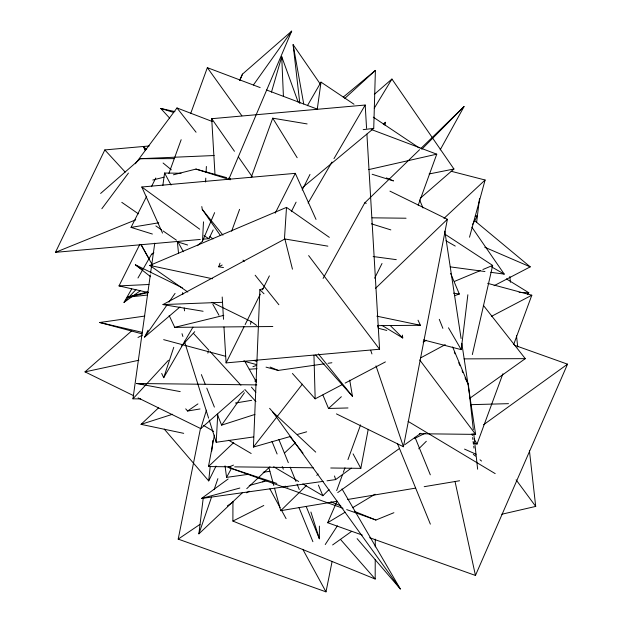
<?xml version="1.0" encoding="UTF-8"?>
<svg xmlns="http://www.w3.org/2000/svg" width="623" height="623" viewBox="0 0 623 623"><rect width="100%" height="100%" fill="white"/><g stroke="black" fill="none" stroke-linecap="round" stroke-linejoin="round"><path stroke-width="0.93" d="M375.225 559.579L375.178 579.024L232.893 521.069L232.94 501.624M306.212 506.538L319.358 538.755L319.389 526.116M375.256 546.939L375.272 539.16M302.716 187.414L373.738 128.377L375.396 70.391L343.257 97.11M290.793 436.357L253.421 447.065L259.877 289.64L263.615 288.566M197.421 245.68L202.491 241.257L203.495 221.835M205.574 182.009L205.777 178.123M206.081 172.291L206.384 166.466M253.561 436.933L216.204 442.275L217.754 414.163M284.431 239.255L286.51 207.381L149.769 265.429L187.811 292.062M164.246 429.099L208.705 480.901L210.192 466.432M211.773 450.997L212.864 440.391M242.534 492.653L198.901 533.841L203.207 498.236M423.515 339.917L461.215 349.628L467.857 294.772M476.595 222.598L479.508 198.542M317.278 109.118L321.016 82.143L353.981 104.228M140.72 398.922L132.956 398.821L150.322 274.883M150.587 272.96L154.761 243.172M162.837 185.522L164.589 173.038L181.091 173.249M230.775 466.814L208.456 466.557L214.421 435.119M377.787 327.137L378.145 325.229M330.735 467.998L360.818 468.356L368.232 429.302M336.443 413.89L403.455 446.738L447.384 219.288L389.943 191.136M332.114 561.409L325.993 591.85L178.201 539.113L200.404 428.764M250.485 324.287L251.108 321.523L211.945 302.326M207.848 353.109L208.277 351.224M384.874 125.114L385.52 122.295L383.309 124.195M472.335 354.588L492.668 265.429L444.9 234.155M469.508 237.199L485.107 180.016L451.184 171.27M271.457 92.173L281.728 56.646L298.183 102.164M138.096 397.887L200.762 428.601L206.447 410.175M161.707 373.465L163.701 377.702L173.755 347.315M198.901 533.841L211.555 497.053M214.086 489.694L217.886 478.659M168.903 173.42L181.168 139.692M190.778 113.254L207.35 67.666L260.149 87.578M223.478 267.579L218.696 266.784L220.028 263.14M231.624 231.226L239.582 209.351M251.178 177.446L272.726 118.183L307.116 123.922M418.189 205.232L436.746 154.177L371.207 129.459M336.677 490.628L342.65 474.196M343.32 472.374L344.978 467.811M347.961 459.595L360.569 424.902M473.254 443.085L477.008 444.098L502.901 373.761M513.656 344.535L531.816 295.209L487.669 283.356M239.832 80.375L242.487 74.114L291.673 31.15L228.672 179.564M202.491 241.257L214.631 212.645M362.329 535.079L327.667 522.713L336.988 501.313M369.626 537.688L475.45 575.45L567.537 364.167L514.621 345.29M239.621 80.289L242.487 74.114M200.271 239.442L55.463 252.338L104.82 149.925L149.224 145.969M203.16 239.185L208.954 238.671L213.175 229.918M208.705 480.901L216.025 466.082M366.908 134.101L379.578 349.23L226.087 362.898L244.271 326.351M245.135 324.606L260.297 294.149M262.462 289.796L269.385 275.872M152.378 234.038L131.048 227.395L146.678 196.206M151.451 186.674L155.797 178.007M148.391 292.576L119.009 285.902L139.848 244.309M180.063 306.921L144.606 337.113L148.079 330.182M291.323 211.68L296.096 202.148M302.178 190.015L309.989 174.424M374.641 278.216L382.016 263.482M275.21 213.191L295.302 173.342L141.81 187.001L162.525 233.088M248.717 474.274L226.57 477.382L231.67 467.99M323.088 278.442L364.728 202.911L419.598 149.691M440.188 149.855L464.049 106.572L420.984 148.344M472.507 224.662L477.187 216.181L475.333 215.597M140.627 290.52L124.008 302.389L131.71 288.932M137.971 277.998L151.451 254.449L153.702 252.619M307.373 105.731L321.016 82.143M163.701 377.702L192.943 327.145M308.112 203.043L332.02 161.996M333.975 158.647L365.195 105.03L211.703 118.697L215.013 174.899M374.267 108.176L391.929 79.051L453.933 169.004L420.198 198.316M325.237 544.541L337.386 525.835M144.606 337.113L166.754 305.317M168.965 302.139L175.055 293.394M217.287 414.318L221.624 425.151L244.426 392.747M253.397 85.008L291.673 31.15M101.845 208.721L128.431 173.069M135.37 163.763L176.987 107.958L212.381 121.532M253.421 447.065L302.389 384.157M132.956 398.821L168.444 360.258M181.589 345.967L194.734 331.685M527.463 294.149L528.787 292.724L506.437 278.909M124.008 302.389L135.939 289.578M383.503 124.398L385.52 122.295M421.763 149.279L464.049 106.572M302.856 483.946L322.862 495.737L329.053 489.569M418.757 448.809L426.327 441.271M274.556 488.276L280.732 510.681L306.368 485.558M316.764 475.372L318.143 474.017M375.552 288.317L447.384 219.288M208.456 466.557L233.742 442.548M183.692 433.335L141.055 424.356L158.647 407.746M246.755 488.666L269.977 466.736M284.758 452.789L295.318 442.821M443.981 218.393L485.107 180.016M344.768 98.434L375.396 70.391M322.901 395.037L328.523 408.478L341.357 396.711M133.743 395.753L85.008 371.869L131.749 330.821M200.762 428.601L243.85 390.761M254.807 381.144L256.263 379.859M100.614 193.449L140.393 158.694L214.195 155.524M374.33 94.346L391.929 79.051M323.181 481.353L201.494 498.486L228.143 478.978M327.013 480.808L335.641 479.593L351.317 468.122M483.565 424.761L567.537 364.167M151.451 254.449L153.826 252.759M337.728 492.583L399.452 448.505M404.997 444.549L420.821 433.25M469.89 398.214L525.282 358.653L483.339 305.332M332.62 544.946L351.613 531.38M185.709 408.844L187.593 411.032L197.927 403.899M178.201 539.113L199.952 524.41M227.34 505.899L232.979 502.091M246.677 492.84L249.091 491.204M262.781 481.945L265.203 480.317M327.667 522.713L345.126 512.215M352.61 507.714L375.062 494.226M203.098 311.266L162.969 304.577L284.875 238.991L327.869 246.155M420.517 357.952L445.258 344.636M292.436 373.473L315.168 398.845L342.572 384.43M345.142 383.083L385.403 361.908M423.087 342.089L426.514 340.29M491.531 316.32L531.816 295.209M137.979 337.479L142.285 335.236M494.094 285.692L530.235 266.862L474.298 220.386M218.696 266.784L222.17 265.024M232.893 521.069L263.778 505.494M414.677 438.413L425.096 433.265M454.494 281.401L480.24 270.631M482.903 269.518L492.668 265.429M343.055 508.313L228.111 467.297L233.508 465.101M346.707 509.614L375.903 520.034L393.9 512.706M55.463 252.338L135.721 219.849M252.922 366.667L256.59 365.382M454.735 295.637L459.322 294.025L450.624 273.411M221.624 425.151L254.908 414.427M141.055 424.356L172.563 414.256M297.335 434.48L306.68 431.801M201.494 498.486L239.839 488.043M249.2 485.496L266.971 480.652M147.573 295.029L127.248 297.226L147.822 291.821M152.806 180.024L164.059 177.166M173.435 174.79L195.941 169.082L226.647 177.641M169.16 315.503L174.744 327.355L223.766 315.37M501.764 514.248L535.702 506.413L529.394 450.382M368.559 169.635L436.746 154.177M127.248 297.226L148.11 292.615M85.008 371.869L138.89 360.234M429.122 173.965L453.933 169.004M131.048 227.395L158.733 222.8M187.593 411.032L200.022 408.953M235.416 403.034L251.676 400.316M280.732 510.681L337.16 501.242M347.681 499.482L415.596 488.12M424.201 486.68L459.587 480.761M142.06 333.85L99.797 322.504L144.816 316.063M266.037 367.142L278.24 370.42L324.217 363.848M328.048 363.295L331.88 362.75M263.155 472.242L269.899 471.3M363.178 129.646L373.738 128.377M475.256 216.345L477.187 216.181M249.262 369.252L256.988 368.676M119.009 285.902L148.983 284.493M162.969 304.577L222.271 302.319M328.523 408.478L347.984 407.956M470.552 404.677L508.493 403.665M174.744 327.355L272.819 326.522M377.694 325.642L420.424 325.276L418.033 320.199M464.096 358.879L525.282 358.653M140.393 158.694L174.354 158.624M372.087 217.824L406.048 218.221M180.211 391.61L136.468 383.48L256.801 384.905M419.334 433.733L475.614 434.395L461.814 343.304M234.661 466.861L313.268 467.795M519.115 292.436L528.787 292.724M136.468 383.48L143.251 383.97M373.146 256.536L396.275 259.643M450.25 266.878L484.951 271.527M490.737 272.306L504.225 274.112L471.852 227.146M453.567 293.168L459.322 294.025M376.868 316.173L420.424 325.276M149.769 265.429L212.49 278.769M169.736 118.23L160.75 108.433L174.923 111.61M99.797 322.504L142.262 332.363M364.728 202.911L366.301 203.3M378.278 328.251L386.758 330.439M163.662 339.652L225.651 356.301M243.492 361.091L256.637 364.619M228.509 178.155L230.37 178.676M160.75 108.433L173.731 112.475M372.157 174.269L393.487 180.911L386.361 177.905M177.407 241.833L187.609 245.01M195.941 169.082L230.284 179.798M371.355 223.813L390.839 229.895M228.111 467.297L276.83 483.432M285.1 486.174L287.865 487.085M266.519 89.985L317.496 109.204M330.906 501.865L340.804 505.86M354.308 511.312L375.903 520.034M253.982 360.398L256.676 361.511M270.156 367.079L278.24 370.42M484.741 247.238L530.235 266.862M464.532 449.113L476.058 454.222M150.634 276.721L135.355 264.783L182.352 287.818M445.967 240.758L455.257 246.077M491.563 266.862L504.225 274.112M203.986 235.751L208.954 238.671M203.659 425.501L213.658 431.396M228.664 440.235L251.17 453.497M273.676 466.759L298.682 481.493M408.081 421.366L495.192 473.62M381.954 325.377L402.746 337.97L402.396 335.112M373.278 117.155L419.115 147.853M121.797 202.343L138.431 213.86M155.859 225.931L161.404 229.778M162.985 230.868L176.449 240.198M286.51 207.381L329.31 237.347M251.108 321.523L256.653 325.408M135.355 264.783L142.488 269.782M141.81 187.001L199.71 229.217M209.881 236.639L213.011 238.921M473.278 454.292L475.528 456.129M480.037 459.813L481.54 461.036M145.284 150.532L143.687 146.981L146.67 149.45M163.094 163.016L171.309 169.799M269.611 408.314L272.742 411.959L315.729 452.119M390.341 325.619L402.746 337.97M259.877 289.64L263.996 293.768M104.82 149.925L125.207 172.088M193.846 333.811L208.884 350.235M210.192 351.66L240.914 385.209M244.839 389.492L255.952 401.625M315.682 355.055L352.431 396.267L349.744 380.178M340.586 539.526L375.178 579.024M251.451 387.156L255.835 392.264M357.119 538.638L400.332 588.976L341.988 488.907M201.797 206.571L202.273 209.406L222.941 235.128M243.001 260.095L244.216 261.605M255.157 275.226L278.87 304.733M318.384 353.903L352.431 396.267M176.987 107.958L196.066 132.232M289.812 436.388L302.996 453.147M308.634 255.586L379.578 349.23M419.707 359.938L475.614 434.395M516.101 479.827L535.702 506.413M272.742 411.959L400.332 588.976M207.35 67.666L241.864 115.8M211.703 118.697L234.45 151.288M238.336 156.848L252.206 176.722M202.273 209.406L220.487 235.642M299.827 103.511L293.106 44.63L320.541 84.424M272.726 118.183L297.163 157.712M448.482 327.791L461.215 349.628M177.719 241.592L183.411 251.754M212.809 304.234L218.977 315.238M244.582 360.951L256.442 382.109M141.219 244.808L149.279 259.199M143.687 146.981L145.58 150.377M141.125 244.816L152.464 265.133M474.204 439.013L477.008 444.098M269.845 488.829L280.054 507.558M281.44 510.112L286.082 518.632M302.786 549.284L325.993 591.85M164.589 173.038L171.037 185.031M353.077 453.863L360.818 468.356M465.062 377.881L468.387 384.586L473.332 429.777M295.302 173.342L316.017 219.421M419.598 199.897L423.001 207.965M452.633 346.949L468.387 384.586M318.4 485.091L322.862 495.737M454.299 352.026L455.039 353.809M458.738 362.742L459.844 365.428M462.064 370.786L462.803 372.57M414.98 437.245L430.314 474.819M397.497 443.615L430.368 524.145M278.831 439.425L288.324 462.694M290.147 467.164L295.987 481.486M297.085 484.172L299.274 489.538M272.002 441.473L277.11 454.003M282.227 466.526L283.317 469.212M299.024 507.69L312.894 541.691M439.27 319.326L442.883 328.352M201.369 374.602L205.349 384.531M206.789 388.145L214.39 407.099M370.693 350.266L371.939 353.942M375.996 365.88L403.455 446.738M310.9 512.028L319.358 538.755M182.017 333.694L182.897 336.475M184.353 341.116L208.604 418.15M209.188 420.003L216.204 442.275M334.512 475.98L335.641 479.593M268.902 467.748L273.785 485.481M284.875 238.991L292.46 269.175M455.047 481.548L475.45 575.45M293.106 44.63L303.72 103.955M444.814 231.125L461.09 338.515M225.035 465.848L226.57 477.382M472.102 433.709L472.351 435.633M472.608 437.548L472.857 439.472M473.106 441.395L473.488 444.277M473.737 446.193L473.994 448.116M509.809 276.48L510.463 282.274M516.444 335.408L517.752 347.003M473.753 433.624L477.639 469.205M177.345 241.708L178.536 253.234M182.617 292.6L182.819 294.523M184.213 307.964L184.509 310.846M365.195 105.03L366.565 128.291M222.201 297L223.517 319.288M223.976 327.044L226.087 362.898M281.728 56.646L283.418 96.472M313.953 355.235L315.168 398.845"/></g></svg>
